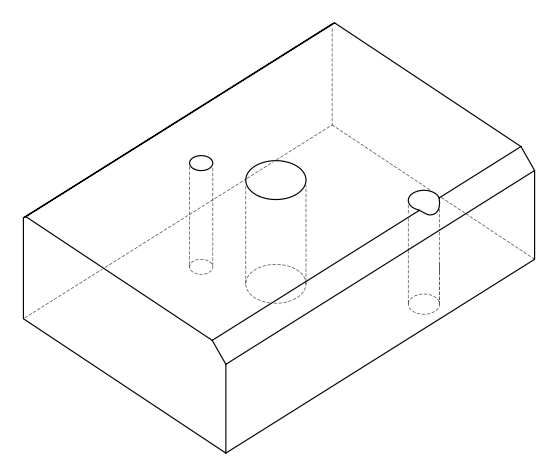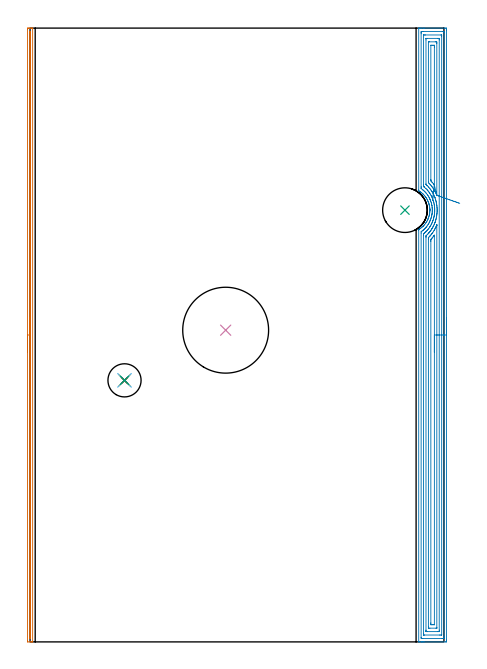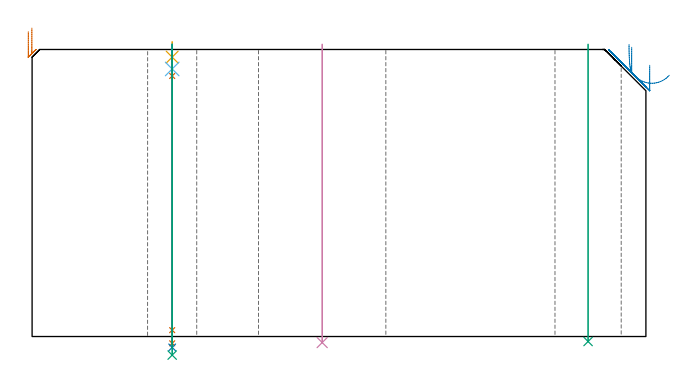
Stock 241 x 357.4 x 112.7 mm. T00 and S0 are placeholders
(PLAN: 9 operations, 7 tool changes, 25.8 min)
(1 AREA_MILL | FG_CHAMFER_SURFACE | UGT0205_001 | 5.86 min | 1609 mm3)
(2 AREA_MILL_1 | FG_CHAMFER_SURFACE_1 | UGT0205_001 | 17.4 min | 46897 mm3)
(3 INDEXABLE_INSERT_DRILL_THROUGH_HOLE_FROM_SOLID | STEP1HOLE | NXT0302_023 | 0.47 min | 59520 mm3)
(4 INDEXABLE_INSERT_DRILL_THROUGH_HOLE_FROM_SOLID_1 | STEP1HOLE_2 | NXT0302_038 | 0.47 min | 221223 mm3)
(5 SPOT_DRILL | STEP1HOLE_1 | NXT0321_9005460120000 | 0.05 min | 178 mm3)
(6 DRILL_BLIND_HOLE_INTO_CENTER | STEP1HOLE_1 | NXT0301_022 | 0.04 min | 92 mm3)
(7 GUN_DRILL_THROUGH_HOLE | STEP1HOLE_1 | UGT0307_001 | 0.51 min | 2046 mm3)
(8 SPADE_DRILL_TO_ENLARGE_THROUGH_HOLE | STEP1HOLE_1 | UGT0306_003 | 0.48 min | 11476 mm3)
(9 DRILL_TO_ENLARGE_THROUGH_HOLE | STEP1HOLE_1 | UGT0301_260 | 0.49 min | 19131 mm3)
(TOOL UGT0205_001 | Chamfer Mill 20 x 3 x 45 deg. | D20 FL50 Z2)
(TOOL NXT0302_023 | Index. Insert Drill 26mm [880-D2600L32-05] | D26 PA176 FL130 Z2)
(TOOL NXT0302_038 | Index. Insert Drill 50mm [880-D5000L50-04] | D50 PA176 FL200 Z2)
(TOOL NXT0321_9005460120000 | NC Spot Drill, 142deg, 12mm, Carbide, Uncoated | D12 PA142 FL30 Z2)
(TOOL NXT0301_022 | Carbide Drill 5.1mm [860.1-0510-015A1-MM 2214] | D5.1 PA140 FL28 Z2)
(TOOL UGT0307_001 | Gun Drill 5 mm | D5 PA130 FL24 Z1)
(TOOL UGT0306_003 | Spade Drill 12.5mm | D12.5 PA132 FL10 Z2)
(TOOL UGT0301_260 | Twist Drill 19.3 mm | D19.3 PA118 FL140 Z2)
(OP 1 AREA_MILL)
G17 G21 G94 G90
T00 M6
G54
G17 G0 G90 X-1.5 Y168.7 S1061 M3
G43 Z122.7 H0
Z119.7
G94 G1 Y168.738 Z118.828 F250.
Y168.852 Z117.964
Y169.041 Z117.112
Y169.303 Z116.28
Y169.637 Z115.474
Y170.04 Z114.7
Y170.508 Z113.964
Y171.04 Z113.272
Y171.629 Z112.629
Y172.272 Z112.04
Y172.964 Z111.508
Y173.7 Z111.04
Y174.474 Z110.637
Y175.28 Z110.303
Y176.112 Z110.041
Y176.964 Z109.852
Y177.828 Z109.738
Y178.7 Z109.7
Y356.791
X-1.499 Y356.935 Z109.701
X-1.491 Y357.398 Z109.705
X-1.217 Y357.4 Z109.98
X-0.893 Z110.304
X-0.325 Z110.872
X0. Z111.195
X0.649 Z111.849
X1.058 Z112.258
X1.444 Y357.393 Z112.635
X1.497 Y357.39 Z112.688
X1.5 Y357.238 Z112.7
Y0.162
X1.497 Y0.01 Z112.688
X1.444 Y0.007 Z112.635
X1.058 Y0. Z112.257
X0.649 Z111.849
X0. Z111.195
X-1.217 Z109.98
X-1.491 Y0.002 Z109.705
X-1.5 Y0.466 Z109.7
Y178.7
X-0.086 Z111.114
X-0.085 Y355.177 Z111.115
X-0.081 Y355.348 Z111.119
X-0.079 Y355.391 Z111.121
X-0.073 Y355.394 Z111.127
X-0.049 Y355.397 Z111.151
X0. Y355.398 Z111.2
X0.056 Y355.394 Z111.256
X0.069 Y355.391 Z111.269
X0.079 Y355.374 Z111.279
X0.082 Y355.263 Z111.282
X0.085 Y355.092 Z111.285
Y2.223
X0.081 Y2.052 Z111.281
X0.079 Y2.009 Z111.279
X0.072 Y2.006 Z111.272
X0.049 Y2.003 Z111.249
X0. Y2.002 Z111.2
X-0.056 Y2.006 Z111.144
X-0.069 Y2.009 Z111.131
X-0.079 Y2.026 Z111.121
X-0.082 Y2.137 Z111.118
X-0.085 Y2.308 Z111.115
X-0.086 Y178.7 Z111.114
Y179.572 Z111.152
Y180.436 Z111.266
Y181.288 Z111.455
Y182.12 Z111.717
Y182.926 Z112.051
Y183.7 Z112.454
Y184.436 Z112.923
Y185.128 Z113.454
Y185.771 Z114.043
Y186.36 Z114.686
Y186.892 Z115.378
Y187.36 Z116.114
Y187.763 Z116.888
Y188.097 Z117.694
Y188.359 Z118.526
Y188.548 Z119.378
Y188.662 Z120.243
Y188.7 Z121.114
G0 Z122.7
M5
M2
(OP 2 AREA_MILL_1)
G17 G21 G94 G90
T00 M6
G54
G17 G0 G90 X242.5 Y188.7 S1061 M3
G43 Z122.7 H0
Z106.5
G94 G1 Y188.662 Z105.628 F250.
Y188.548 Z104.764
Y188.359 Z103.912
Y188.097 Z103.08
Y187.763 Z102.274
Y187.36 Z101.5
Y186.891 Z100.764
Y186.36 Z100.072
Y185.771 Z99.429
Y185.128 Z98.84
Y184.436 Z98.309
Y183.7 Z97.84
Y182.926 Z97.437
Y182.12 Z97.103
Y181.288 Z96.841
Y180.436 Z96.652
Y179.572 Z96.538
Y178.7 Z96.5
Y0.95
X242.499 Y0.609 Z96.501
X242.494 Y0.063 Z96.503
X242.492 Y0.008 Z96.506
X241.951 Y0. Z97.046
X229.514 Z109.48
X228.949 Z110.048
X228.625 Z110.371
X228.06 Z110.936
X227.737 Z111.258
X226.699 Z112.3
X226.336 Y0.007 Z112.655
X226.303 Y0.01 Z112.688
X226.3 Y0.162 Z112.7
Y239.849
X226.305 Y240.142 Z112.69
X226.556 Y240.295 Z112.444
X226.618 Y240.333 Z112.382
X226.739 Y240.408 Z112.261
X227.154 Y240.685 Z111.845
X227.233 Y240.742 Z111.766
X227.293 Y240.786 Z111.704
X227.362 Y240.835 Z111.637
X227.573 Y240.987 Z111.426
X227.984 Y241.302 Z111.013
X228.181 Y241.475 Z110.813
X228.485 Y241.738 Z110.514
X228.922 Y242.142 Z110.077
X228.977 Y242.196 Z110.021
X229.008 Y242.23 Z109.99
X229.07 Y242.296 Z109.927
X229.302 Y242.541 Z109.698
X229.393 Y242.638 Z109.606
X229.805 Y243.103 Z109.193
X230.47 Y243.985 Z108.529
X230.69 Y244.306 Z108.31
X230.965 Y244.759 Z108.033
X231.038 Y244.879 Z107.96
X231.283 Y245.324 Z107.713
X231.374 Y245.503 Z107.621
X231.516 Y245.774 Z107.484
X231.557 Y245.86 Z107.443
X231.574 Y245.895 Z107.425
X231.657 Y246.098 Z107.338
X231.782 Y246.393 Z107.215
X231.845 Y246.544 Z107.15
X231.883 Y246.631 Z107.115
X231.898 Y246.668 Z107.099
X232.066 Y247.114 Z106.933
X232.215 Y247.562 Z106.785
X232.342 Y248.001 Z106.657
X232.461 Y248.456 Z106.538
X232.508 Y248.715 Z106.489
X232.519 Y248.776 Z106.476
X232.628 Y249.351 Z106.369
X232.642 Y249.447 Z106.355
X232.673 Y249.669 Z106.319
X232.693 Y249.798 Z106.301
X232.709 Y249.942 Z106.285
X232.741 Y250.245 Z106.253
X232.762 Y250.561 Z106.228
X232.772 Y250.692 Z106.221
X232.791 Y251.139 Z106.206
X232.79 Y251.353 Z106.201
Y251.387 Z106.199
X232.791 Y251.45 Z106.201
Y251.454 Z106.203
X232.792 Y251.587 Z106.205
X232.791 Y251.613 Z106.206
X232.785 Y251.821 Z106.211
X232.783 Y251.88 Z106.214
X232.777 Y252.034 Z106.217
X232.764 Y252.198 Z106.226
X232.756 Y252.347 Z106.236
X232.747 Y252.481 Z106.246
X232.715 Y252.803 Z106.278
X232.703 Y252.928 Z106.291
X232.66 Y253.239 Z106.333
X232.642 Y253.376 Z106.353
X232.597 Y253.641 Z106.4
X232.566 Y253.822 Z106.432
X232.502 Y254.132 Z106.494
X232.475 Y254.269 Z106.523
X232.458 Y254.357 Z106.541
X232.402 Y254.574 Z106.598
X232.365 Y254.717 Z106.635
X232.275 Y255.025 Z106.723
X232.235 Y255.165 Z106.763
X232.092 Y255.611 Z106.906
X232.073 Y255.662 Z106.925
X231.978 Y255.917 Z107.016
X231.928 Y256.06 Z107.07
X231.917 Y256.089 Z107.082
X231.883 Y256.174 Z107.116
X231.805 Y256.364 Z107.191
X231.749 Y256.505 Z107.249
X231.574 Y256.905 Z107.425
X231.454 Y257.154 Z107.546
X231.407 Y257.245 Z107.593
X231.328 Y257.4 Z107.671
X231.079 Y257.849 Z107.92
X230.902 Y258.149 Z108.096
X230.817 Y258.294 Z108.182
X230.689 Y258.496 Z108.309
X230.45 Y258.845 Z108.548
X230.402 Y258.911 Z108.596
X230.203 Y259.188 Z108.797
X229.806 Y259.692 Z109.193
X229.469 Y260.083 Z109.529
X228.921 Y260.656 Z110.076
X228.755 Y260.819 Z110.242
X228.625 Y260.94 Z110.374
X228.587 Y260.976 Z110.412
X228.038 Y261.45 Z110.961
X227.737 Y261.69 Z111.262
X227.529 Y261.849 Z111.47
X227.501 Y261.871 Z111.499
X227.293 Y262.017 Z111.704
X227.154 Y262.115 Z111.845
X227.068 Y262.172 Z111.932
X226.849 Y262.314 Z112.146
X226.701 Y262.41 Z112.295
X226.383 Y262.607 Z112.616
X226.307 Y262.658 Z112.693
X226.3 Y263.059 Z112.7
Y357.238
X226.303 Y357.391 Z112.688
X226.338 Y357.4 Z112.653
X226.699 Z112.3
X227.09 Z111.909
X227.737 Z111.258
X228.949 Z110.048
X229.514 Z109.48
X241.346 Z97.651
X241.951 Y357.396 Z97.046
X242.492 Y357.392 Z96.506
X242.494 Y357.337 Z96.504
X242.499 Y356.791 Z96.501
X242.5 Y356.24 Z96.5
Y178.7
X241.086 Z97.914
Y3.287
X241.085 Y2.394 Z97.915
X241.084 Y2.373 Z97.916
X241.063 Y2.01 Z97.937
X240.564 Y2.002 Z98.436
X240.175 Y2.001 Z98.825
X239.678 Y2. Z99.322
X228.625 Y2.001 Z110.375
X228.126 Y2.003 Z110.874
X227.737 Y2.01 Z111.263
X227.716 Y2.394 Z111.284
X227.715 Y2.416 Z111.285
Y238.086
X227.737 Y238.851 Z111.263
X227.795 Y238.898 Z111.205
X227.871 Y238.956 Z111.129
X228.303 Y239.281 Z110.697
X228.625 Y239.529 Z110.375
X228.802 Y239.672 Z110.198
X229.011 Y239.849 Z109.989
X229.277 Y240.088 Z109.723
X229.514 Y240.306 Z109.486
X229.736 Y240.518 Z109.264
X229.958 Y240.742 Z109.042
X230.173 Y240.972 Z108.827
X230.402 Y241.223 Z108.598
X230.594 Y241.442 Z108.406
X230.756 Y241.634 Z108.244
X230.99 Y241.936 Z108.01
X231.291 Y242.331 Z107.709
X231.374 Y242.443 Z107.626
X231.434 Y242.527 Z107.566
X231.735 Y242.973 Z107.265
X232.016 Y243.42 Z106.984
X232.054 Y243.483 Z106.946
X232.078 Y243.522 Z106.922
X232.179 Y243.7 Z106.821
X232.394 Y244.097 Z106.606
X232.507 Y244.313 Z106.493
X232.695 Y244.687 Z106.305
X232.928 Y245.205 Z106.072
X232.946 Y245.246 Z106.054
X233.067 Y245.539 Z105.933
X233.222 Y245.942 Z105.778
X233.279 Y246.098 Z105.721
X233.452 Y246.604 Z105.548
X233.573 Y246.991 Z105.427
X233.623 Y247.158 Z105.377
X233.659 Y247.289 Z105.341
X233.812 Y247.883 Z105.188
X233.827 Y247.948 Z105.173
X233.838 Y248.001 Z105.162
X233.956 Y248.623 Z105.044
X233.979 Y248.752 Z105.021
X233.983 Y248.776 Z105.017
X234.091 Y249.533 Z104.909
X234.106 Y249.669 Z104.894
X234.166 Y250.35 Z104.834
X234.18 Y250.561 Z104.82
X234.2 Y251.209 Z104.8
X234.202 Y251.454 Z104.798
X234.186 Y252.116 Z104.814
X234.173 Y252.347 Z104.827
X234.113 Y253.081 Z104.887
X234.096 Y253.239 Z104.904
X233.972 Y254.116 Z105.028
X233.969 Y254.132 Z105.031
X233.956 Y254.209 Z105.044
X233.805 Y254.949 Z105.195
X233.788 Y255.025 Z105.212
X233.729 Y255.253 Z105.271
X233.539 Y255.917 Z105.461
X233.342 Y256.534 Z105.658
X233.241 Y256.81 Z105.759
X233.067 Y257.267 Z105.933
X232.919 Y257.628 Z106.081
X232.887 Y257.703 Z106.113
X232.738 Y258.034 Z106.262
X232.453 Y258.596 Z106.547
X232.179 Y259.091 Z106.821
X231.945 Y259.488 Z107.055
X231.693 Y259.892 Z107.307
X231.359 Y260.381 Z107.641
X231.291 Y260.473 Z107.709
X230.662 Y261.274 Z108.338
X230.402 Y261.575 Z108.598
X230.119 Y261.882 Z108.881
X229.848 Y262.166 Z109.152
X229.514 Y262.497 Z109.486
X228.878 Y263.059 Z110.122
X228.625 Y263.267 Z110.375
X227.723 Y263.952 Z111.277
X227.72 Y263.969 Z111.28
X227.714 Y264.844 Z111.286
Y264.867
Y354.113
X227.715 Y355.006 Z111.285
X227.716 Y355.027 Z111.284
X227.737 Y355.39 Z111.263
X228.236 Y355.398 Z110.764
X228.625 Y355.399 Z110.375
X229.122 Y355.4 Z109.878
X240.175 Y355.399 Z98.825
X240.674 Y355.397 Z98.326
X241.063 Y355.39 Z97.937
X241.084 Y355.006 Z97.916
X241.085 Y354.984 Z97.915
X241.086 Y178.7 Z97.914
X239.672 Z99.328
X239.671 Y4.179 Z99.329
X239.67 Y4.083 Z99.33
X239.667 Y4.035 Z99.333
X239.665 Y4.018 Z99.335
X239.642 Y4.01 Z99.358
X239.463 Y4.002 Z99.537
X239.286 Y4.001 Z99.714
X238.576 Y4. Z100.424
X229.514 Y4.001 Z109.486
X229.335 Y4.003 Z109.665
X229.216 Y4.008 Z109.784
X229.135 Y4.013 Z109.865
X229.133 Y4.051 Z109.867
X229.131 Y4.179 Z109.869
X229.129 Y4.566 Z109.871
Y236.665
X229.13 Y237.171 Z109.87
X229.133 Y237.553 Z109.867
X229.135 Y237.609 Z109.865
X229.161 Y237.642 Z109.839
X229.581 Y237.996 Z109.419
X229.66 Y238.064 Z109.34
X230.051 Y238.416 Z108.949
X230.402 Y238.736 Z108.598
X230.515 Y238.843 Z108.485
X230.629 Y238.956 Z108.371
X230.95 Y239.298 Z108.05
X231.291 Y239.665 Z107.709
X231.378 Y239.762 Z107.622
X231.453 Y239.849 Z107.547
X231.78 Y240.25 Z107.22
X232.179 Y240.767 Z106.821
X232.539 Y241.273 Z106.461
X232.786 Y241.634 Z106.214
X232.896 Y241.807 Z106.104
X233.067 Y242.085 Z105.933
X233.231 Y242.363 Z105.769
X233.324 Y242.527 Z105.676
X233.546 Y242.939 Z105.454
X233.797 Y243.42 Z105.203
X233.85 Y243.526 Z105.15
X233.956 Y243.754 Z105.044
X234.124 Y244.143 Z104.876
X234.195 Y244.313 Z104.805
X234.381 Y244.778 Z104.619
X234.544 Y245.205 Z104.456
X234.621 Y245.429 Z104.379
X234.844 Y246.093 Z104.156
X234.845 Y246.097 Z104.155
X235.035 Y246.799 Z103.965
X235.084 Y246.991 Z103.916
X235.205 Y247.521 Z103.795
X235.274 Y247.883 Z103.726
X235.346 Y248.272 Z103.654
X235.424 Y248.776 Z103.576
X235.464 Y249.046 Z103.536
X235.531 Y249.669 Z103.469
X235.548 Y249.854 Z103.452
X235.596 Y250.561 Z103.404
X235.602 Y250.692 Z103.398
X235.617 Y251.454 Z103.383
Y251.57
X235.592 Y252.347 Z103.408
X235.585 Y252.495 Z103.415
X235.523 Y253.239 Z103.477
X235.501 Y253.472 Z103.499
X235.408 Y254.132 Z103.592
X235.351 Y254.516 Z103.649
X235.256 Y255.025 Z103.744
X235.133 Y255.627 Z103.867
X235.059 Y255.917 Z103.941
X234.844 Y256.708 Z104.156
X234.812 Y256.81 Z104.188
X234.797 Y256.857 Z104.203
X234.505 Y257.703 Z104.495
X234.297 Y258.252 Z104.703
X234.153 Y258.596 Z104.847
X233.956 Y259.043 Z105.044
X233.739 Y259.488 Z105.261
X233.518 Y259.928 Z105.482
X233.261 Y260.381 Z105.739
X233.067 Y260.71 Z105.933
X232.716 Y261.274 Z106.284
X232.495 Y261.591 Z106.505
X232.179 Y262.034 Z106.821
X232.08 Y262.166 Z106.92
X231.728 Y262.619 Z107.272
X231.36 Y263.059 Z107.64
X231.291 Y263.136 Z107.709
X230.514 Y263.952 Z108.486
X230.402 Y264.058 Z108.598
X229.531 Y264.844 Z109.469
X229.514 Y264.859 Z109.486
X229.427 Y264.931 Z109.573
X229.253 Y265.075 Z109.747
X229.213 Y265.11 Z109.787
X229.135 Y265.186 Z109.865
X229.133 Y265.227 Z109.867
X229.13 Y265.737 Z109.87
X229.129 Y266.124 Z109.871
Y353.22
X229.13 Y353.317 Z109.87
X229.133 Y353.365 Z109.867
X229.134 Y353.382 Z109.866
X229.158 Y353.39 Z109.842
X229.337 Y353.398 Z109.663
X229.514 Y353.399 Z109.486
X230.224 Y353.4 Z108.776
X239.286 Y353.399 Z99.714
X239.465 Y353.396 Z99.535
X239.584 Y353.392 Z99.416
X239.665 Y353.387 Z99.335
X239.667 Y353.349 Z99.333
X239.669 Y353.22 Z99.331
X239.671 Y352.834 Z99.329
X239.672 Y178.7 Z99.328
X238.257 Z100.743
Y6.858
X238.252 Y6.112 Z100.748
X238.249 Y6.01 Z100.751
X238.149 Y6.007 Z100.851
X237.936 Y6.003 Z101.064
X237.509 Y6. Z101.491
X237.474 Z101.526
X231.256 Z107.744
X230.851 Y6.003 Z108.149
X230.649 Y6.007 Z108.351
X230.554 Y6.01 Z108.446
X230.55 Y6.077 Z108.45
X230.544 Y6.715 Z108.456
X230.543 Y6.858 Z108.457
Y235.386
X230.544 Y236.136 Z108.456
X230.546 Y236.278 Z108.454
X230.55 Y236.461 Z108.45
X230.67 Y236.584 Z108.33
X231.297 Y237.171 Z107.703
X231.634 Y237.516 Z107.366
X232.141 Y238.064 Z106.859
X232.159 Y238.084 Z106.841
X232.179 Y238.107 Z106.821
X232.565 Y238.569 Z106.435
X232.878 Y238.956 Z106.122
X232.961 Y239.064 Z106.039
X233.067 Y239.206 Z105.933
X233.339 Y239.576 Z105.661
X233.535 Y239.849 Z105.465
X233.705 Y240.101 Z105.295
X233.956 Y240.482 Z105.044
X234.056 Y240.642 Z104.944
X234.116 Y240.742 Z104.884
X234.383 Y241.205 Z104.617
X234.625 Y241.634 Z104.375
X234.702 Y241.777 Z104.298
X234.844 Y242.051 Z104.156
X235.001 Y242.369 Z103.999
X235.076 Y242.527 Z103.924
X235.277 Y242.985 Z103.723
X235.464 Y243.42 Z103.536
X235.542 Y243.611 Z103.458
X235.733 Y244.091 Z103.267
X235.793 Y244.252 Z103.207
X235.814 Y244.313 Z103.186
X236.014 Y244.922 Z102.986
X236.104 Y245.205 Z102.896
X236.222 Y245.606 Z102.778
X236.36 Y246.098 Z102.64
X236.413 Y246.307 Z102.587
X236.574 Y246.991 Z102.426
X236.582 Y247.03 Z102.418
X236.621 Y247.232 Z102.379
X236.721 Y247.783 Z102.279
X236.737 Y247.883 Z102.263
X236.837 Y248.559 Z102.163
X236.865 Y248.776 Z102.135
X236.928 Y249.36 Z102.072
X236.955 Y249.669 Z102.045
X236.991 Y250.19 Z102.009
X237.011 Y250.561 Z101.989
X237.024 Y251.05 Z101.976
X237.03 Y251.454 Z101.97
X237.02 Y251.946 Z101.98
X237.007 Y252.347 Z101.993
X236.975 Y252.884 Z102.025
X236.946 Y253.239 Z102.054
X236.888 Y253.864 Z102.112
X236.852 Y254.132 Z102.148
X236.743 Y254.903 Z102.257
X236.722 Y255.025 Z102.278
X236.621 Y255.58 Z102.379
X236.552 Y255.917 Z102.448
X236.533 Y256.006 Z102.467
X236.425 Y256.456 Z102.575
X236.331 Y256.81 Z102.669
X236.221 Y257.212 Z102.779
X236.072 Y257.703 Z102.928
X235.801 Y258.527 Z103.199
X235.776 Y258.596 Z103.224
X235.733 Y258.713 Z103.267
X235.421 Y259.488 Z103.579
X235.189 Y260.034 Z103.811
X235.023 Y260.381 Z103.977
X234.844 Y260.742 Z104.156
X234.563 Y261.274 Z104.437
X234.203 Y261.917 Z104.797
X234.051 Y262.166 Z104.949
X233.956 Y262.315 Z105.044
X233.457 Y263.059 Z105.543
X233.067 Y263.589 Z105.933
X232.784 Y263.952 Z106.216
X232.179 Y264.687 Z106.821
X232.037 Y264.844 Z106.963
X231.291 Y265.624 Z107.709
X231.179 Y265.737 Z107.821
X231.046 Y265.86 Z107.954
X230.598 Y266.27 Z108.402
X230.549 Y266.33 Z108.451
X230.547 Y266.349 Z108.453
X230.545 Y266.395 Z108.455
X230.543 Y266.488 Z108.457
Y266.63
Y350.542
X230.548 Y351.288 Z108.452
X230.551 Y351.39 Z108.449
X230.651 Y351.393 Z108.349
X230.864 Y351.397 Z108.136
X231.291 Y351.4 Z107.709
X231.326 Z107.674
X237.544 Z101.456
X237.949 Y351.397 Z101.051
X238.151 Y351.393 Z100.849
X238.246 Y351.39 Z100.754
X238.25 Y351.323 Z100.75
X238.256 Y350.685 Z100.744
X238.257 Y350.542 Z100.743
Y178.7
X236.843 Z102.157
Y8.42
X236.84 Y8.197 Z102.16
X236.836 Y8.049 Z102.164
X236.834 Y8.009 Z102.166
X236.82 Y8.006 Z102.18
X236.781 Y8.004 Z102.219
X236.621 Y8.001 Z102.379
X236.372 Y8. Z102.628
X232.818 Y8.001 Z106.182
X232.179 Y8.007 Z106.821
X231.973 Y8.01 Z107.027
X231.963 Y8.42 Z107.037
X231.959 Y8.643 Z107.041
X231.957 Y8.866 Z107.043
X231.958 Y234.493 Z107.042
Y234.715
X231.964 Y235.386 Z107.036
X232.07 Y235.495 Z106.93
X232.179 Y235.608 Z106.821
X232.506 Y235.95 Z106.494
X232.817 Y236.278 Z106.183
X232.937 Y236.41 Z106.063
X233.067 Y236.557 Z105.933
X233.349 Y236.888 Z105.651
X233.586 Y237.171 Z105.414
X233.75 Y237.378 Z105.25
X233.956 Y237.644 Z105.044
X234.135 Y237.883 Z104.865
X234.268 Y238.064 Z104.732
X234.508 Y238.402 Z104.492
X234.844 Y238.887 Z104.156
X234.872 Y238.929 Z104.128
X234.889 Y238.956 Z104.111
X235.209 Y239.482 Z103.791
X235.429 Y239.849 Z103.571
X235.54 Y240.043 Z103.46
X235.733 Y240.388 Z103.267
X235.855 Y240.618 Z103.145
X235.919 Y240.742 Z103.081
X236.153 Y241.212 Z102.847
X236.35 Y241.634 Z102.65
X236.434 Y241.822 Z102.566
X236.621 Y242.252 Z102.379
X236.804 Y242.692 Z102.196
X236.836 Y242.765 Z102.164
X236.837 Z102.163
X236.839 Y242.755 Z102.161
X236.842 Y242.708 Z102.158
X236.843 Y242.614 Z102.157
Y242.527
Y178.7
X235.429 Z103.571
X235.428 Y10.135 Z103.572
X235.427 Y10.061 Z103.573
X235.425 Y10.026 Z103.575
X235.423 Y10.014 Z103.577
X235.411 Y10.01 Z103.589
X235.268 Y10.003 Z103.732
X234.844 Y10.001 Z104.156
X234.382 Y10. Z104.618
X233.956 Y10.001 Z105.044
X233.49 Y10.003 Z105.51
X233.391 Y10.01 Z105.609
X233.378 Y10.018 Z105.622
X233.376 Y10.049 Z105.625
X233.373 Y10.121 Z105.627
X233.372 Y10.428 Z105.628
X233.371 Y11.016 Z105.629
Y233.295
X233.372 Y233.6 Z105.628
X233.376 Y234.183 Z105.624
X233.378 Y234.336 Z105.622
X233.506 Y234.493 Z105.494
X233.717 Y234.733 Z105.283
X233.956 Y235. Z105.044
X234.135 Y235.206 Z104.865
X234.287 Y235.386 Z104.713
X234.537 Y235.695 Z104.463
X234.844 Y236.081 Z104.156
X234.93 Y236.192 Z104.07
X234.996 Y236.278 Z104.004
X235.135 Y236.466 Z103.865
X235.311 Y236.702 Z103.689
X235.354 Y236.756 Z103.646
X235.422 Y236.841 Z103.578
X235.425 Y236.729 Z103.575
X235.427 Y236.585 Z103.573
X235.429 Y236.278 Z103.571
Y236.093
Y178.7
Y177.828 Z103.609
Y176.963 Z103.723
Y176.112 Z103.912
Y175.28 Z104.174
Y174.474 Z104.508
Y173.7 Z104.911
Y172.964 Z105.38
Y172.272 Z105.911
Y171.629 Z106.5
Y171.04 Z107.143
Y170.508 Z107.835
Y170.04 Z108.571
Y169.637 Z109.345
Y169.303 Z110.151
Y169.041 Z110.983
Y168.852 Z111.835
Y168.738 Z112.7
Y168.7 Z113.571
G0 Z122.7
X250.18 Y255.368
Z102.571
G1 X249.589 Y255.575 Z101.963
X248.951 Y255.799 Z101.412
X248.27 Y256.037 Z100.922
X247.55 Y256.289 Z100.497
X246.799 Y256.552 Z100.14
X246.021 Y256.824 Z99.854
X245.223 Y257.103 Z99.641
X244.41 Y257.388 Z99.502
X243.589 Y257.676 Z99.439
X242.765 Y257.964 Z99.452
X241.946 Y258.25 Z99.54
X241.138 Y258.534 Z99.705
X240.346 Y258.811 Z99.943
X239.576 Y259.08 Z100.253
X238.835 Y259.34 Z100.634
X238.128 Y259.587 Z101.081
X237.461 Y259.821 Z101.592
X236.838 Y260.039 Z102.162
X236.837 Z102.163
X236.802 Y260.117 Z102.198
X236.694 Y260.381 Z102.306
X236.621 Y260.557 Z102.379
X236.3 Y261.274 Z102.7
X236.005 Y261.892 Z102.995
X235.862 Y262.166 Z103.138
X235.733 Y262.407 Z103.267
X235.362 Y263.059 Z103.638
X235.169 Y263.384 Z103.831
X234.844 Y263.905 Z104.156
X234.814 Y263.952 Z104.186
X234.753 Y264.043 Z104.247
X234.184 Y264.844 Z104.816
X233.956 Y265.15 Z105.044
X233.486 Y265.737 Z105.514
X233.067 Y266.243 Z105.933
X232.709 Y266.63 Z106.291
X232.179 Y267.186 Z106.821
X232.016 Y267.36 Z106.984
X231.977 Y267.405 Z107.023
X231.964 Y267.425 Z107.036
X231.961 Y267.449 Z107.039
X231.959 Y267.522 Z107.041
X231.957 Y267.745 Z107.043
Y348.98
X231.96 Y349.203 Z107.04
X231.964 Y349.351 Z107.036
X231.966 Y349.391 Z107.034
X231.98 Y349.394 Z107.02
X232.019 Y349.396 Z106.981
X232.179 Y349.399 Z106.821
X232.428 Y349.4 Z106.572
X235.982 Y349.399 Z103.018
X236.621 Y349.393 Z102.379
X236.827 Y349.39 Z102.173
X236.837 Y348.98 Z102.163
X236.841 Y348.757 Z102.159
X236.842 Y348.534 Z102.158
X236.843 Y260.158 Z102.157
X236.842 Y260.077 Z102.158
X236.84 Y260.044 Z102.16
X236.838 Y260.039 Z102.162
X235.425 Y265.95 Z103.575
X235.392 Y265.989 Z103.608
X235.285 Y266.13 Z103.715
X235.26 Y266.164 Z103.74
X235.138 Y266.334 Z103.862
X234.914 Y266.63 Z104.086
X234.844 Y266.719 Z104.156
X234.189 Y267.522 Z104.811
X233.956 Y267.8 Z105.044
X233.393 Y268.415 Z105.607
X233.378 Y268.49 Z105.622
X233.375 Y268.562 Z105.625
X233.373 Y268.709 Z105.627
X233.371 Y269.002 Z105.629
Y269.308
X233.372 Y347.265 Z105.628
X233.373 Y347.339 Z105.627
X233.375 Y347.374 Z105.625
X233.377 Y347.386 Z105.623
X233.389 Y347.39 Z105.611
X233.532 Y347.397 Z105.468
X233.956 Y347.399 Z105.044
X234.418 Y347.4 Z104.582
X234.844 Y347.399 Z104.156
X235.31 Y347.396 Z103.69
X235.409 Y347.39 Z103.591
X235.422 Y347.382 Z103.578
X235.424 Y347.351 Z103.576
X235.427 Y347.279 Z103.573
X235.428 Y346.972 Z103.572
X235.429 Y346.384 Z103.571
Y266.043
X235.427 Y265.994 Z103.573
X235.425 Y265.958 Z103.575
Y265.95
X235.322 Y265.095 Z103.716
X235.222 Y264.255 Z103.931
X235.124 Y263.437 Z104.219
X235.03 Y262.648 Z104.577
X234.939 Y261.892 Z105.004
X234.854 Y261.176 Z105.495
X234.774 Y260.506 Z106.047
X234.7 Y259.885 Z106.656
X234.632 Y259.32 Z107.317
X234.572 Y258.814 Z108.026
X234.519 Y258.372 Z108.776
X234.474 Y257.996 Z109.561
X234.437 Y257.689 Z110.377
X234.409 Y257.454 Z111.217
X234.39 Y257.293 Z112.074
X234.379 Y257.206 Z112.942
X234.378 Y257.195 Z113.815
X234.386 Y257.26 Z114.685
G0 Z122.7
M5
M2
(OP 3 INDEXABLE_INSERT_DRILL_THROUGH_HOLE_FROM_SOLID)
G17 G21 G94 G90
T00 M6
G54
G17 G0 G90 X218.3 Y251.4 S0 M3
G43 Z122.7 H1
G94 G81 G98 Z-1.954 F250. R114.7
G80
M5
M2
(OP 4 INDEXABLE_INSERT_DRILL_THROUGH_HOLE_FROM_SOLID_1)
G17 G21 G94 G90
T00 M6
G54
G17 G0 G90 X113.9 Y181.5 S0 M3
G43 Z122.7 H1
G94 G81 G98 Z-2.373 F250. R114.7
G80
M5
M2
(OP 5 SPOT_DRILL)
G17 G21 G94 G90
T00 M6
G54
G17 G0 G90 X55. Y152.3 S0 M3
G43 Z122.7 H0
G94 G81 G98 Z109.7 F250. R115.7
G80
M5
M2
(OP 6 DRILL_BLIND_HOLE_INTO_CENTER)
G17 G21 G94 G90
T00 M6
G54
G17 G0 G90 X55. Y152.3 S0 M3
G43 Z122.7 H1
G94 G81 G98 Z105.05 F250. R114.7
G80
M5
M2
(OP 7 GUN_DRILL_THROUGH_HOLE)
G17 G21 G94 G90
T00 M6
G54
G17 G0 G90 X55. Y152.3 M8
G43 Z122.7 H0
Z110.592
S716 M3
G94 G1 Z102.294 F125. M26
G4 X.084
Z2.5 F250.
G4 X.084
Z-2.666 F125.
G4 X.084
M5
M9
G0 Z110.592
Z122.7
M2
(OP 8 SPADE_DRILL_TO_ENLARGE_THROUGH_HOLE)
G17 G21 G94 G90
T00 M6
G54
G17 G0 G90 X55. Y152.3 S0 M3
G43 Z122.7 H0
G94 G73 G98 Z-4.283 F250. Q11.698 R114.7
G80
M5
M2
(OP 9 DRILL_TO_ENLARGE_THROUGH_HOLE)
G17 G21 G94 G90
T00 M6
G54
G17 G0 G90 X55. Y152.3 S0 M3
G43 Z122.7 H0
G94 G73 G98 Z-7.298 F250. Q17.143 R114.7
G80
M5
M2
